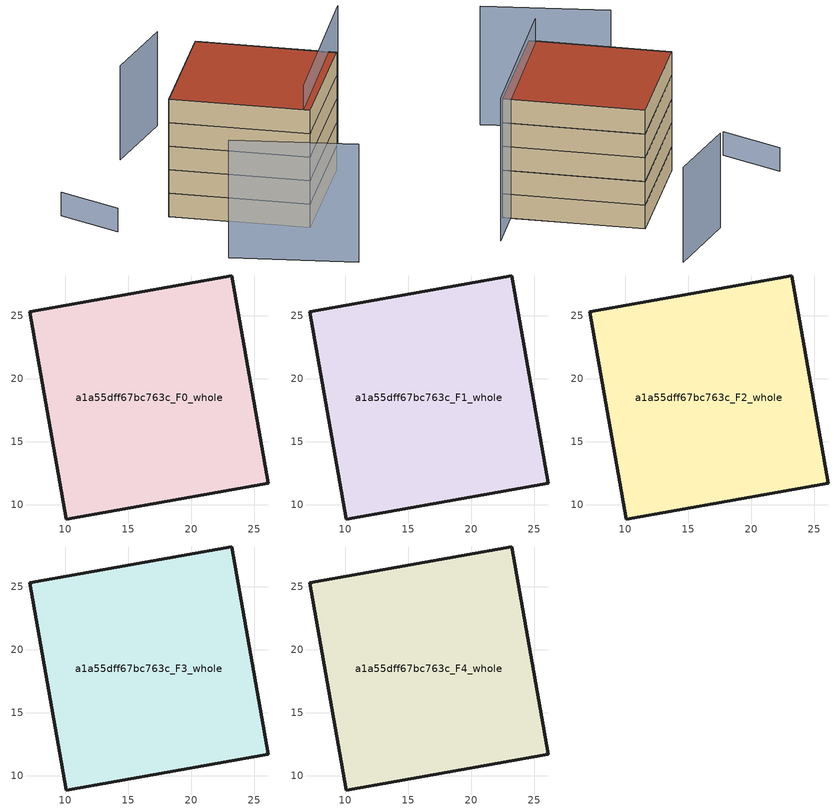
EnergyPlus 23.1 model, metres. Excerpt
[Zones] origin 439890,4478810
a1a55dff67bc763c_F0_whole
 floor ground (EU_floor_Construction): 26.12,11.72 23.21,28.17 7.17,25.33 10.09,8.88 z0
 wall outside (EU_wall_Construction): 7.17,25.33 23.21,28.17 26.12,11.72 10.09,8.88 7.17,25.33 z0:3
a1a55dff67bc763c_F1_whole
 floor to a1a55dff67bc763c_F0_whole (EU_floor_Construction): 26.12,11.72 23.2,28.17 7.17,25.33 10.08,8.88 z3
 wall outside (EU_wall_Construction): 7.17,25.33 23.21,28.17 26.12,11.72 10.09,8.88 7.17,25.33 z3:6
a1a55dff67bc763c_F2_whole
 floor to a1a55dff67bc763c_F1_whole (EU_floor_Construction): 26.12,11.72 23.2,28.17 7.17,25.33 10.08,8.88 z6
 wall outside (EU_wall_Construction): 7.17,25.33 23.21,28.17 26.12,11.72 10.09,8.88 7.17,25.33 z6:9
a1a55dff67bc763c_F3_whole
 floor to a1a55dff67bc763c_F2_whole (EU_floor_Construction): 26.12,11.72 23.2,28.17 7.17,25.33 10.08,8.88 z9
 wall outside (EU_wall_Construction): 7.17,25.33 23.21,28.17 26.12,11.72 10.09,8.88 7.17,25.33 z9:12
a1a55dff67bc763c_F4_whole
 floor to a1a55dff67bc763c_F3_whole (EU_floor_Construction): 26.12,11.72 23.2,28.17 7.17,25.33 10.08,8.88 z12
 wall outside (EU_wall_Construction): 7.17,25.33 23.21,28.17 26.12,11.72 10.09,8.88 7.17,25.33 z12:15
 roof outside (EU_roof_Construction): 23.21,28.17 26.12,11.72 10.09,8.88 7.17,25.33 z15
shading: 10.32,9.8 32.08,13.86 z0:18; -0.95,14.78 3.3,0.34 z0:15; 2.99,37.04 1.2,29.39 z0:3; 30.07,35.47 19.88,36.15 z0:12
[Building]
EU S2 Campaign: North Axis=0; Terrain=City; Solar Distribution=FullExterior
[Site:Location]
Madrid: Latitude=40.5; Longitude=-3.5; Time Zone=1; Elevation=609
[SizingPeriod:WeatherFileDays]
AnnualSizingPeriod: Begin Month=1; Begin Day of Month=1; End Month=12; End Day of Month=31; Day of Week for Start Day=Monday; Use Weather File Daylight Saving Period=No; Use Weather File Rain and Snow Indicators=No
[MATERIAL]
EU_InternalMass_Material: Roughness=MediumRough; Thickness=0.1; Conductivity=1; Density=1800; Specific Heat=900; Thermal Absorptance=0.9; Solar Absorptance=0.7; Visible Absorptance=0.7
[MATERIAL:NOMASS] Roughness=MediumRough; Thermal Absorptance=0.9; Solar Absorptance=0.7; Visible Absorptance=0.7
Name | Thermal Resistance
EU_wall_NoMass | 1.60022
EU_roof_NoMass | 1.57597
EU_floor_NoMass | 0.470652
[CONSTRUCTION]
EU_wall_Construction: EU_wall_NoMass
EU_roof_Construction: EU_roof_NoMass
EU_floor_Construction: EU_floor_NoMass
EU_InternalMass_Construction: EU_InternalMass_Material
[ZONE] Type=1; Multiplier=1; Ceiling Height=autocalculate; Volume=816.163; Floor Area=autocalculate; Part of Total Floor Area=Yes
a1a55dff67bc763c_F0_whole; a1a55dff67bc763c_F1_whole; a1a55dff67bc763c_F2_whole; a1a55dff67bc763c_F3_whole; a1a55dff67bc763c_F4_whole
[INTERNALMASS] Construction=EU_InternalMass_Construction; Surface Area=272.054
Name | Zone or ZoneList
a1a55dff67bc763c_F0_whole_EU_InternalMass | a1a55dff67bc763c_F0_whole
a1a55dff67bc763c_F1_whole_EU_InternalMass | a1a55dff67bc763c_F1_whole
a1a55dff67bc763c_F2_whole_EU_InternalMass | a1a55dff67bc763c_F2_whole
a1a55dff67bc763c_F3_whole_EU_InternalMass | a1a55dff67bc763c_F3_whole
a1a55dff67bc763c_F4_whole_EU_InternalMass | a1a55dff67bc763c_F4_whole
[OTHEREQUIPMENT] Fuel Type=Electricity; Design Level Calculation Method=Watts/Area; Power per Zone Floor Area=1; Fraction Latent=0; Fraction Radiant=0; Fraction Lost=0; Carbon Dioxide Generation Rate=0; EndUse Subcategory=EU_Step8_InternalGains
Name | Zone or ZoneList or Space or SpaceList | Schedule
EU_Step8_InternalGain_a1a55dff67bc763c_F0_whole_f000 | a1a55dff67bc763c_F0_whole | EU_Step8_GainSchedule_a1a55dff67bc763c_F0_whole_f000
EU_Step8_InternalGain_a1a55dff67bc763c_F1_whole_f000 | a1a55dff67bc763c_F1_whole | EU_Step8_GainSchedule_a1a55dff67bc763c_F1_whole_f000
EU_Step8_InternalGain_a1a55dff67bc763c_F2_whole_f000 | a1a55dff67bc763c_F2_whole | EU_Step8_GainSchedule_a1a55dff67bc763c_F2_whole_f000
EU_Step8_InternalGain_a1a55dff67bc763c_F3_whole_f000 | a1a55dff67bc763c_F3_whole | EU_Step8_GainSchedule_a1a55dff67bc763c_F3_whole_f000
EU_Step8_InternalGain_a1a55dff67bc763c_F4_whole_f000 | a1a55dff67bc763c_F4_whole | EU_Step8_GainSchedule_a1a55dff67bc763c_F4_whole_f000
[ZONEVENTILATION:DESIGNFLOWRATE] Schedule=EU_AlwaysOn; Design Flow Rate Calculation Method=AirChanges/Hour; Air Changes per Hour=0.480704; Ventilation Type=Natural; Fan Pressure Rise=0; Fan Total Efficiency=1; Constant Term Coefficient=1; Temperature Term Coefficient=0; Velocity Term Coefficient=0; Velocity Squared Term Coefficient=0; Minimum Indoor Temperature=-100; Maximum Indoor Temperature=100; Delta Temperature=-100; Minimum Outdoor Temperature=-100; Maximum Outdoor Temperature=100; Maximum Wind Speed=40
Name | Zone or ZoneList or Space or SpaceList
EU_ConstantAir_a1a55dff67bc763c_F0_whole | a1a55dff67bc763c_F0_whole
EU_ConstantAir_a1a55dff67bc763c_F1_whole | a1a55dff67bc763c_F1_whole
EU_ConstantAir_a1a55dff67bc763c_F2_whole | a1a55dff67bc763c_F2_whole
EU_ConstantAir_a1a55dff67bc763c_F3_whole | a1a55dff67bc763c_F3_whole
EU_ConstantAir_a1a55dff67bc763c_F4_whole | a1a55dff67bc763c_F4_whole
[HVACTEMPLATE:THERMOSTAT] Constant Heating Setpoint=20; Constant Cooling Setpoint=50
EU_HeatOnly_a1a55dff67bc763c_F0_whole; EU_HeatOnly_a1a55dff67bc763c_F1_whole; EU_HeatOnly_a1a55dff67bc763c_F2_whole; EU_HeatOnly_a1a55dff67bc763c_F3_whole; EU_HeatOnly_a1a55dff67bc763c_F4_whole
[HVACTEMPLATE:ZONE:IDEALLOADSAIRSYSTEM] System Availability Schedule=EU_AlwaysOn; Maximum Heating Supply Air Temperature=50; Minimum Cooling Supply Air Temperature=13; Maximum Heating Supply Air Humidity Ratio=0.0156; Minimum Cooling Supply Air Humidity Ratio=0.0077; Heating Limit=NoLimit; Cooling Limit=NoLimit; Heating Availability Schedule=EU_AlwaysOn; Cooling Availability Schedule=EU_CoolingOff; Dehumidification Control Type=ConstantSensibleHeatRatio; Cooling Sensible Heat Ratio=0.7; Dehumidification Setpoint=60; Humidification Control Type=None; Humidification Setpoint=30; Outdoor Air Method=None; Outdoor Air Flow Rate per Person=0.00944; Outdoor Air Flow Rate per Zone Floor Area=0; Outdoor Air Flow Rate per Zone=0; Demand Controlled Ventilation Type=None; Outdoor Air Economizer Type=NoEconomizer; Heat Recovery Type=None; Sensible Heat Recovery Effectiveness=0.7; Latent Heat Recovery Effectiveness=0.65
Name | Template Thermostat
a1a55dff67bc763c_F0_whole | EU_HeatOnly_a1a55dff67bc763c_F0_whole
a1a55dff67bc763c_F1_whole | EU_HeatOnly_a1a55dff67bc763c_F1_whole
a1a55dff67bc763c_F2_whole | EU_HeatOnly_a1a55dff67bc763c_F2_whole
a1a55dff67bc763c_F3_whole | EU_HeatOnly_a1a55dff67bc763c_F3_whole
a1a55dff67bc763c_F4_whole | EU_HeatOnly_a1a55dff67bc763c_F4_whole
[SIZING:ZONE] Zone Cooling Design Supply Air Temperature Input Method=SupplyAirTemperature; Zone Cooling Design Supply Air Temperature=13; Zone Heating Design Supply Air Temperature Input Method=SupplyAirTemperature; Zone Heating Design Supply Air Temperature=50; Zone Cooling Design Supply Air Humidity Ratio=0.008; Zone Heating Design Supply Air Humidity Ratio=0.008; Cooling Design Air Flow Method=DesignDay; Cooling Design Air Flow Rate=0; Cooling Minimum Air Flow per Zone Floor Area=0.000762; Cooling Minimum Air Flow=0; Cooling Minimum Air Flow Fraction=0.2; Heating Design Air Flow Method=DesignDay; Heating Design Air Flow Rate=0; Heating Maximum Air Flow per Zone Floor Area=0.002032; Heating Maximum Air Flow=0.141576; Heating Maximum Air Flow Fraction=0.3; Account for Dedicated Outdoor Air System=No; Dedicated Outdoor Air System Control Strategy=NeutralSupplyAir; Dedicated Outdoor Air Low Setpoint Temperature for Design=autosize; Dedicated Outdoor Air High Setpoint Temperature for Design=autosize; Zone Load Sizing Method=Sensible Load Only No Latent Load; Zone Latent Cooling Design Supply Air Humidity Ratio Input Method=HumidityRatioDifference; Zone Cooling Design Supply Air Humidity Ratio Difference=0.005; Zone Latent Heating Design Supply Air Humidity Ratio Input Method=HumidityRatioDifference; Zone Humidification Design Supply Air Humidity Ratio Difference=0.005
a1a55dff67bc763c_F0_whole; a1a55dff67bc763c_F1_whole; a1a55dff67bc763c_F2_whole; a1a55dff67bc763c_F3_whole; a1a55dff67bc763c_F4_whole
[SCHEDULE:CONSTANT]
Name | Hourly Value
EU_AlwaysOn | 1
EU_CoolingOff | 0
[SCHEDULE:FILE] Column Number=1; Rows to Skip at Top=0; Number of Hours of Data=8760; Column Separator=Comma; Interpolate to Timestep=No; Minutes per Item=60; Adjust Schedule for Daylight Savings=Yes
Name | File
EU_Step8_GainSchedule_a1a55dff67bc763c_F0_whole_f000 | ../../schedules/a1a55dff67bc763c/a1a55dff67bc763c_F0_whole_f000_gain.csv
EU_Step8_GainSchedule_a1a55dff67bc763c_F1_whole_f000 | ../../schedules/a1a55dff67bc763c/a1a55dff67bc763c_F1_whole_f000_gain.csv
EU_Step8_GainSchedule_a1a55dff67bc763c_F2_whole_f000 | ../../schedules/a1a55dff67bc763c/a1a55dff67bc763c_F2_whole_f000_gain.csv
EU_Step8_GainSchedule_a1a55dff67bc763c_F3_whole_f000 | ../../schedules/a1a55dff67bc763c/a1a55dff67bc763c_F3_whole_f000_gain.csv
EU_Step8_GainSchedule_a1a55dff67bc763c_F4_whole_f000 | ../../schedules/a1a55dff67bc763c/a1a55dff67bc763c_F4_whole_f000_gain.csv
